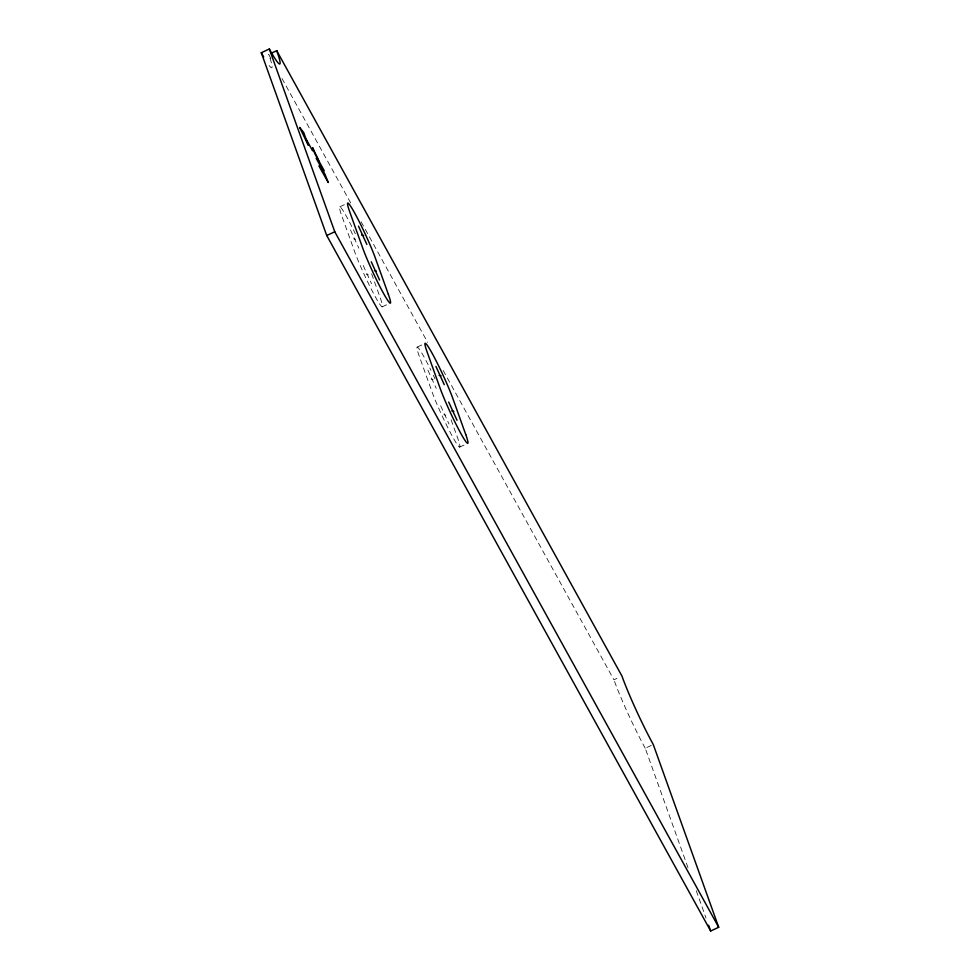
<?xml version="1.0" encoding="UTF-8"?>
<svg xmlns="http://www.w3.org/2000/svg" width="980" height="980" viewBox="0 0 980 980"><rect width="100%" height="100%" fill="white"/><g stroke="black" fill="none" stroke-linecap="round" stroke-linejoin="round"><path stroke-width="0.73" stroke-dasharray="4.9 3.68" d="M339.876 206.756L347.912 203.032M382.139 306.875L390.175 303.151M417.309 347.03L425.345 343.306M459.571 447.149L464.937 444.663M443.156 370.452L613.921 679.802L619.274 677.315M687.997 867.68L645.232 748.23L651.92 745.131M353.645 238.789L355.618 239.243M366.398 274.388L368.37 274.841M431.077 379.064L433.05 379.517M443.83 414.663L445.802 415.116M270.909 58.433L268.692 54.427A53.324 4.251 65.1 0 1 267.785 63.602M281.995 78.522L350.754 203.068M361.106 221.811L427.635 342.339M427.893 370.158L436.247 388.411M440.645 405.757L448.987 424.009M350.46 229.896L358.815 248.148M363.213 265.494L371.555 283.735M696.253 890.71L706.041 918.052M451.094 419.759L457.721 438.268A35.55 2.842 65.1 0 1 452.785 437.129A35.55 2.842 65.1 0 1 431.911 391.51L419.158 355.912A35.55 2.842 65.1 0 1 430.967 370.354M371.616 273.788L380.289 297.993A35.55 2.842 65.1 0 1 375.352 296.867A35.55 2.842 65.1 0 1 354.478 251.235L341.726 215.637A35.55 2.842 65.1 0 1 341.555 208.422A35.55 2.842 65.1 0 1 355.324 233.804M645.232 748.23A53.324 4.251 65.1 0 1 613.921 679.802M433.319 375.267A35.55 2.842 65.1 0 1 435.01 378.893"/><path stroke-width="1.47" d="M261.293 52.724L269.329 49A53.324 4.251 65.1 0 0 276.728 50.691L621.957 676.065A53.324 4.251 65.1 0 0 653.268 744.506L718.708 927.276L710.672 931L326.732 235.494L261.293 52.724A53.324 4.251 65.1 0 0 263.694 56.999M271.374 53.177L276.728 50.691M326.732 235.494L334.768 231.77L269.329 49M361.681 235.065L363.654 235.519M374.434 270.664L376.406 271.117M439.113 375.34L441.098 375.793M451.866 410.938L453.838 411.392M324.257 170.765L314.813 153.615L312.596 147.613L318.757 160.634M312.583 150.81L306.005 138.903L303.751 132.594L299.672 127.437L308.259 145.199L306.164 139.344M316.148 158.246L324.98 174.281L328.288 182.537L318.904 165.939M334.768 231.77L718.708 927.276M435.929 366.434L444.283 384.687M448.681 402.033L457.023 420.285M358.496 226.172L366.851 244.424M371.249 261.77L379.591 280.011M708.614 925.243L710.672 931M465.757 434.544L453.005 398.946A35.55 2.842 65.1 0 0 432.143 353.315A35.55 2.842 65.1 0 0 427.194 352.188L439.947 387.786A35.55 2.842 65.1 0 0 460.821 433.405A35.55 2.842 65.1 0 0 465.757 434.544M388.325 294.269L375.573 258.671A35.55 2.842 65.1 0 0 354.699 213.052A35.55 2.842 65.1 0 0 349.762 211.913L362.514 247.511A35.55 2.842 65.1 0 0 383.388 293.143A35.55 2.842 65.1 0 0 388.325 294.269"/></g></svg>
